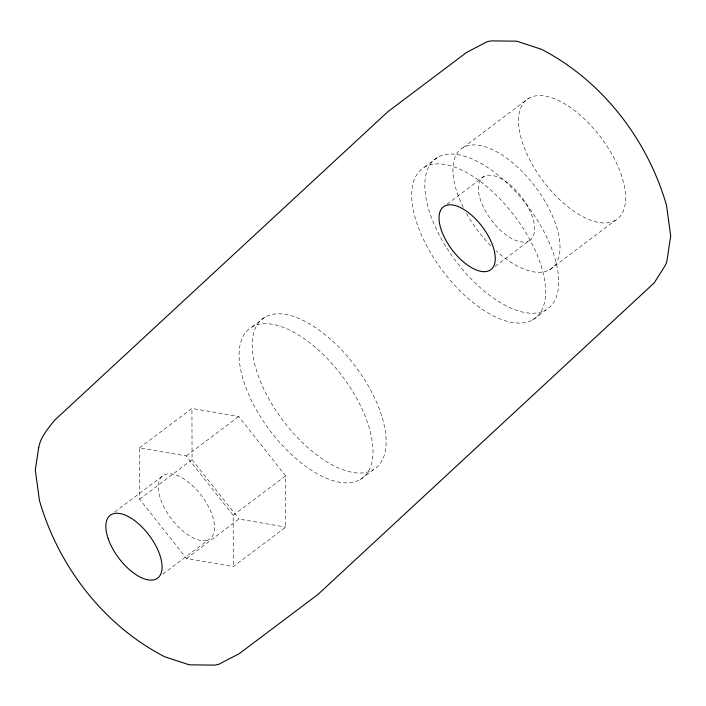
<?xml version="1.0" encoding="UTF-8"?>
<svg xmlns="http://www.w3.org/2000/svg" width="706" height="706" viewBox="0 0 706 706"><rect width="100%" height="100%" fill="white"/><g stroke="black" fill="none" stroke-linecap="round" stroke-linejoin="round"><path stroke-width="0.53" stroke-dasharray="3.53 2.65" d="M424.606 167.128L437.72 157.261M463.26 147.536L528.82 98.196M252.007 326.913L265.121 317.047M447.075 204.184L483.795 176.553M139.488 447.878L191.935 408.412L238.716 416.496L285.63 475.844L285.771 527.117L233.315 566.583L186.534 558.499L139.62 499.151L139.488 447.878L186.269 455.961L233.183 515.318L233.315 566.583M186.269 455.961L238.716 416.496M114.76 511.991L163.713 475.156M139.62 499.151L192.067 459.677L191.935 408.412M495.082 266.365L529.173 240.711A39.351 18.991 53 0 0 509.503 184.381A39.351 18.991 53 0 0 480.768 200.813A39.351 18.991 53 0 0 529.173 240.711M549.709 269.736L615.27 220.404A74.951 36.182 53 0 0 577.799 113.101A74.951 36.182 53 0 0 523.067 144.395A74.951 36.182 53 0 0 615.27 220.404M233.183 515.318L285.63 475.844M162.768 574.172L209.091 539.313A39.351 18.991 53 0 0 189.42 482.975A39.351 18.991 53 0 0 160.686 499.407A39.351 18.991 53 0 0 209.091 539.313M186.534 558.499L238.99 519.034L285.771 527.117M532.659 319.88A93.686 45.228 53 0 0 485.825 185.757A93.686 45.228 53 0 0 417.414 224.879A93.686 45.228 53 0 0 532.659 319.88L545.773 310.013A93.686 45.228 53 0 0 498.939 175.891A93.686 45.228 53 0 0 430.528 215.012A93.686 45.228 53 0 0 545.773 310.013M360.069 479.665A93.686 45.228 53 0 0 313.235 345.543A93.686 45.228 53 0 0 244.814 384.664A93.686 45.228 53 0 0 360.069 479.665L373.183 469.799A93.686 45.228 53 0 0 326.349 335.677A93.686 45.228 53 0 0 257.928 374.798A93.686 45.228 53 0 0 373.183 469.799M192.067 459.677L238.99 519.034M463.277 207.352A74.951 36.182 53 0 1 487.811 147.686A74.951 36.182 53 0 1 559.849 243.085A74.951 36.182 53 0 1 496.124 250.842M490.811 245.75A74.951 36.182 53 0 1 466.269 213.035"/><path stroke-width="1.06" d="M38.724 447.419L35.3 470.046L39.448 500.51C58.016 565.1 102.176 623.38 161.762 655.247L164.569 656.73L189.261 664.814L214.677 665.123L218.781 664.32L239.36 653.588L318.027 594.381L654.224 282.868L664.743 266.268L666.614 262.632L667.276 258.581L670.7 235.954L666.552 205.49C647.984 140.9 603.824 82.62 544.238 50.753L541.431 49.27L516.739 41.186L491.323 40.877L487.219 41.68L466.64 52.412L387.973 111.619L54.777 420.079C48.335 428.136 40.586 436.97 38.724 447.419M441.435 230.412A39.351 18.991 53 0 0 489.84 270.319A39.351 18.991 53 0 0 470.17 213.98A39.351 18.991 53 0 0 441.435 230.412M108.239 538.872A39.351 18.991 53 0 0 156.644 578.779A39.351 18.991 53 0 0 136.973 522.449A39.351 18.991 53 0 0 108.239 538.872"/></g></svg>
